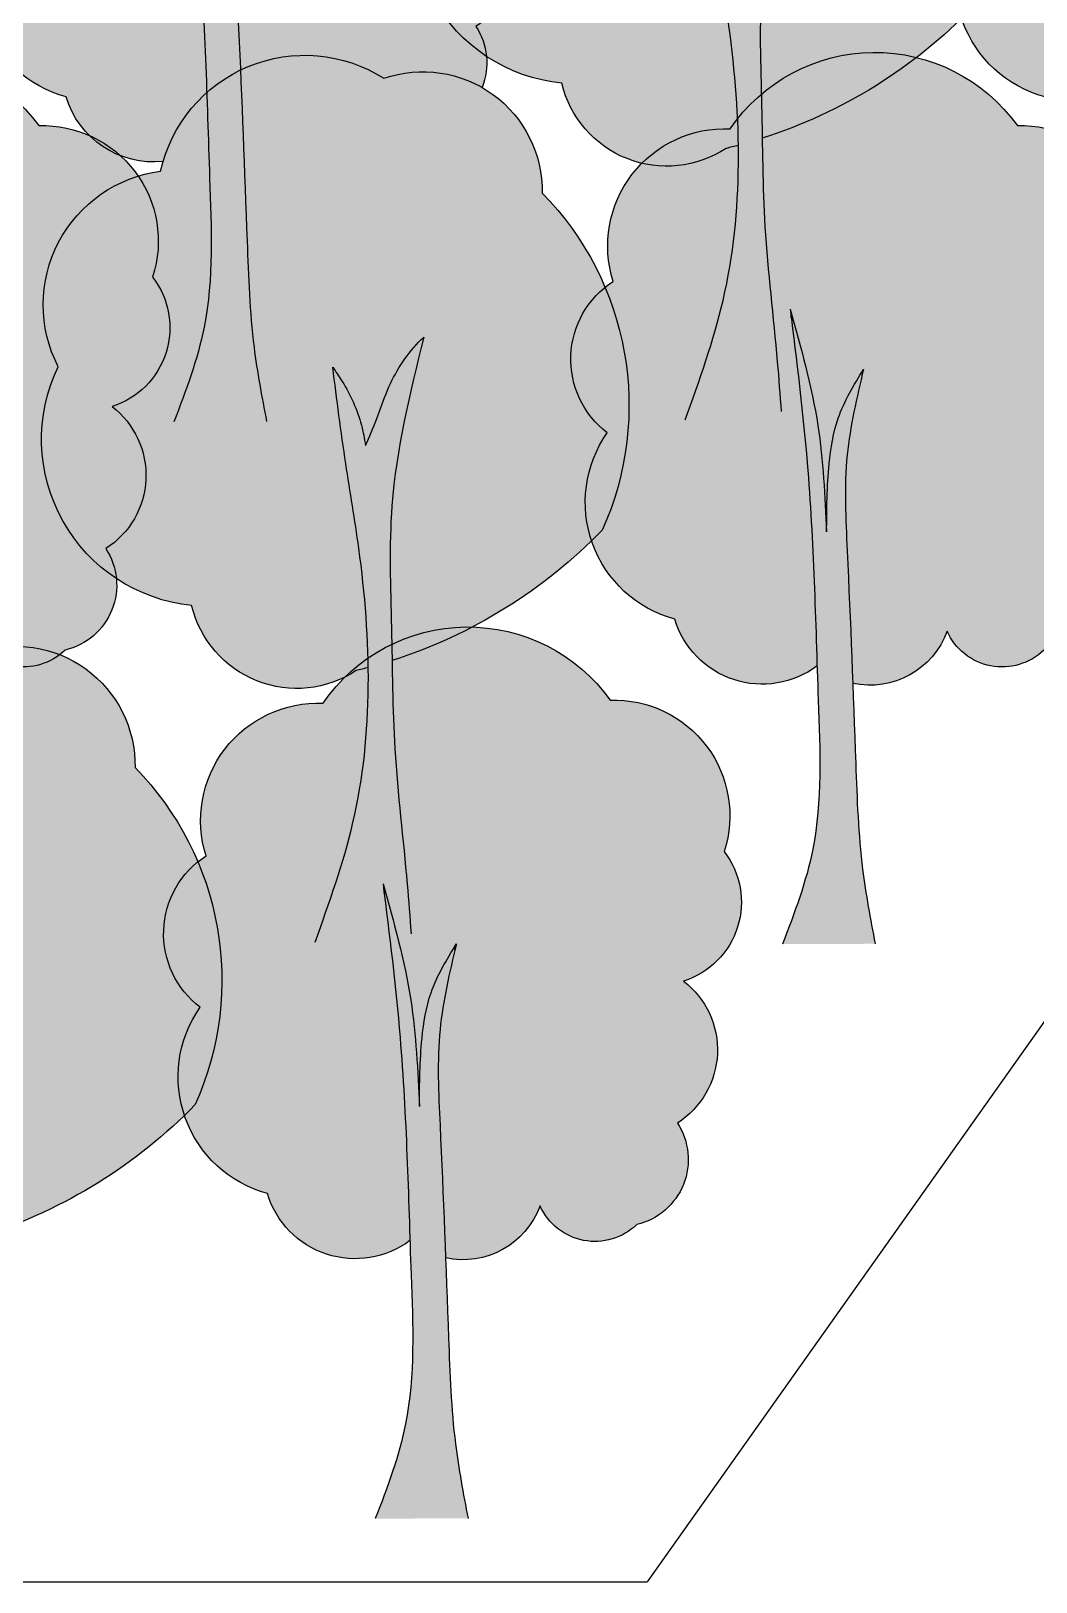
# Model space of a CAD drawing. Header units: millimetres. Extents: x -168 to 2937, y -666 to 1342.
# Drawn here: x 733.48 to 751.17, y 532.54 to 559.84 of the extents above; entities that cross this region are included whole.
import ezdxf

# ---------------------------------------------------------------- set-up
doc = ezdxf.new("R2010")
doc.units = ezdxf.units.MM

msp = doc.modelspace()

# ---------------------------------------------------------------- hatches: boundary and pattern name
h = msp.add_hatch(color=82)
edge = h.paths.add_edge_path()
edge.add_spline(control_points=[(736.601, 557.857), (736.562, 559.057), (736.5, 561.146), (736.24, 563.234), (736.128, 564.135)], knot_values=[0, 0, 0, 0, 2.488764, 4.377171, 4.377171, 4.377171, 4.377171], degree=3, periodic=0)
edge.add_spline(control_points=[(736.128, 564.135), (736.318, 563.458), (736.678, 562.175), (736.74, 560.844), (736.769, 560.216)], knot_values=[0, 0, 0, 0, 2.101943, 3.981989, 3.981989, 3.981989, 3.981989], degree=3, periodic=0)
edge.add_spline(control_points=[(736.769, 560.216), (736.772, 560.617), (736.777, 561.288), (736.936, 562.287), (737.249, 562.801), (737.42, 563.081)], knot_values=[0, 0, 0, 0, 1.203401, 2.016222, 2.989721, 2.989721, 2.989721, 2.989721], degree=3, periodic=0)
edge.add_spline(control_points=[(737.42, 563.081), (737.301, 562.58), (737.05, 561.529), (737.145, 559.665), (737.199, 558.327), (737.229, 557.55)], knot_values=[0, 0, 0, 0, 1.06753, 2.238246, 3.860341, 3.860341, 3.860341, 3.860341], degree=3, periodic=0)
edge.add_arc((737.534, 558.964), 1.446, 257.8355, 339.9128)
edge.add_arc((739.859, 558.899), 1.059, 204.0509, 314.0509)
edge.add_arc((740.327, 559.28), 1.174, 283.1893, 393.1893)
edge.add_arc((740.49, 561.211), 1.527, 302.482, 412.482)
edge.add_arc((740.979, 563.813), 1.458, 287.599, 397.599)
edge.add_arc((740.198, 565.333), 2.036, 341.9772, 451.9772)
edge.add_arc((737.619, 565.57), 3.087, 35.6225, 145.6225)
edge.add_arc((734.982, 565.248), 2.067, 87.5238, 197.5238)
edge.add_arc((733.892, 563.258), 1.626, 122.7822, 232.7822)
edge.add_arc((734.649, 560.738), 2.129, 144.8712, 254.8712)
edge.add_arc((735.637, 559.148), 1.612, 196.8088, 306.7501)
h = msp.add_hatch(color=82)
edge = h.paths.add_edge_path()
edge.add_spline(control_points=[(753.832, 557.857), (753.792, 559.057), (753.731, 561.146), (753.471, 563.234), (753.359, 564.135)], knot_values=[0, 0, 0, 0, 2.488764, 4.377171, 4.377171, 4.377171, 4.377171], degree=3, periodic=0)
edge.add_spline(control_points=[(753.359, 564.135), (753.549, 563.458), (753.909, 562.175), (753.971, 560.844), (754, 560.216)], knot_values=[0, 0, 0, 0, 2.101943, 3.981989, 3.981989, 3.981989, 3.981989], degree=3, periodic=0)
edge.add_spline(control_points=[(754, 560.216), (754.003, 560.617), (754.008, 561.288), (754.167, 562.287), (754.48, 562.801), (754.651, 563.081)], knot_values=[0, 0, 0, 0, 1.203401, 2.016222, 2.989721, 2.989721, 2.989721, 2.989721], degree=3, periodic=0)
edge.add_spline(control_points=[(754.651, 563.081), (754.532, 562.58), (754.281, 561.529), (754.376, 559.665), (754.43, 558.327), (754.46, 557.55)], knot_values=[0, 0, 0, 0, 1.06753, 2.238246, 3.860341, 3.860341, 3.860341, 3.860341], degree=3, periodic=0)
edge.add_arc((754.765, 558.964), 1.446, 257.8355, 339.9128)
edge.add_arc((757.09, 558.899), 1.059, 204.0509, 314.0509)
edge.add_arc((757.558, 559.28), 1.174, 283.1893, 393.1893)
edge.add_arc((757.721, 561.211), 1.527, 302.482, 412.482)
edge.add_arc((758.21, 563.813), 1.458, 287.599, 397.599)
edge.add_arc((757.429, 565.333), 2.036, 341.9772, 451.9772)
edge.add_arc((754.85, 565.57), 3.087, 35.6225, 145.6225)
edge.add_arc((752.213, 565.248), 2.067, 87.5238, 197.5238)
edge.add_arc((751.122, 563.258), 1.626, 122.7822, 232.7822)
edge.add_arc((751.88, 560.738), 2.129, 144.8712, 254.8712)
edge.add_arc((752.868, 559.148), 1.612, 196.8088, 306.7501)
h = msp.add_hatch(color=82)
edge = h.paths.add_edge_path()
edge.add_spline(control_points=[(745.304, 563.119), (745.361, 563.036), (745.576, 562.72), (745.791, 562.255), (745.862, 561.859), (745.883, 561.74)], knot_values=[0, 0, 0, 0, 0.301851, 1.145417, 1.507706, 1.507706, 1.507706, 1.507706], degree=3, periodic=0)
edge.add_spline(control_points=[(745.883, 561.74), (745.95, 561.89), (746.092, 562.208), (746.299, 562.86), (746.607, 563.351), (746.876, 563.615), (746.906, 563.644)], knot_values=[0, 0, 0, 0, 0.493374, 1.044913, 2.052444, 2.177929, 2.177929, 2.177929, 2.177929], degree=3, periodic=0)
edge.add_spline(control_points=[(746.906, 563.644), (746.665, 562.66), (746.251, 560.976), (746.331, 559.053), (746.346, 558.144), (746.349, 557.952)], knot_values=[0, 0, 0, 0, 3.021013, 5.168702, 5.743394, 5.743394, 5.743394, 5.743394], degree=3, periodic=0)
edge.add_arc((743.614, 566.49), 8.965, 287.7625, 315.8902)
edge.add_arc((745.176, 562.441), 5.345, 335.8041, 404.4294)
edge.add_arc((746.893, 566.217), 2.1, 359.0522, 469.0522)
edge.add_arc((744.814, 566.006), 2.6, 57.6103, 167.6103)
edge.add_arc((742.578, 564.214), 2.37, 97.343, 207.343)
edge.add_arc((743.118, 561.845), 2.939, 154.1922, 264.1922)
edge.add_arc((744.67, 559.361), 1.9, 193.3944, 303.3944)
edge.add_arc((743.614, 566.49), 8.965, 283.5554, 284.9737)
edge.add_spline(control_points=[(745.931, 557.829), (745.921, 558.533), (745.815, 559.744), (745.512, 561.484), (745.377, 562.55), (745.304, 563.119)], knot_values=[4.949863, 4.949863, 4.949863, 4.949863, 7.040518, 8.542902, 10.261986, 10.261986, 10.261986, 10.261986], degree=3, periodic=0)
h = msp.add_hatch(color=46)
edge = h.paths.add_edge_path()
edge.add_spline(control_points=[(746.684, 553.142), (746.663, 553.434), (746.584, 554.519), (746.382, 556.118), (746.358, 557.432), (746.349, 557.952)], knot_values=[5.743394, 5.743394, 5.743394, 5.743394, 6.619815, 9.009062, 10.567579, 10.567579, 10.567579, 10.567579], degree=3, periodic=0)
edge.add_arc((743.614, 566.49), 8.965, 287.7625, 315.8902)
edge.add_arc((745.176, 562.441), 5.345, 335.8041, 404.4294)
edge.add_arc((746.893, 566.217), 2.1, 359.0522, 469.0522)
edge.add_arc((744.814, 566.006), 2.6, 57.6103, 167.6103)
edge.add_arc((742.578, 564.214), 2.37, 97.343, 207.343)
edge.add_arc((743.118, 561.845), 2.939, 154.1922, 264.1922)
edge.add_arc((744.67, 559.361), 1.9, 193.3944, 303.3944)
edge.add_arc((743.614, 566.49), 8.965, 283.5554, 284.9737)
edge.add_spline(control_points=[(745.931, 557.829), (745.944, 556.907), (745.806, 555.247), (745.244, 553.689), (744.993, 552.995)], knot_values=[0, 0, 0, 0, 2.741304, 4.949863, 4.949863, 4.949863, 4.949863], degree=3, periodic=0)
edge.add_line((744.993, 552.995), (746.684, 553.142))
edge = h.paths.add_edge_path(flags=17)
edge.add_spline(control_points=[(745.931, 557.829), (745.921, 558.533), (745.815, 559.744), (745.512, 561.484), (745.377, 562.55), (745.304, 563.119)], knot_values=[4.949863, 4.949863, 4.949863, 4.949863, 7.040518, 8.542902, 10.261986, 10.261986, 10.261986, 10.261986], degree=3, periodic=0)
edge.add_spline(control_points=[(745.304, 563.119), (745.361, 563.036), (745.576, 562.72), (745.791, 562.255), (745.862, 561.859), (745.883, 561.74)], knot_values=[0, 0, 0, 0, 0.301851, 1.145417, 1.507706, 1.507706, 1.507706, 1.507706], degree=3, periodic=0)
edge.add_spline(control_points=[(745.883, 561.74), (745.95, 561.89), (746.092, 562.208), (746.299, 562.86), (746.607, 563.351), (746.876, 563.615), (746.906, 563.644)], knot_values=[0, 0, 0, 0, 0.493374, 1.044913, 2.052444, 2.177929, 2.177929, 2.177929, 2.177929], degree=3, periodic=0)
edge.add_spline(control_points=[(746.906, 563.644), (746.665, 562.66), (746.251, 560.976), (746.331, 559.053), (746.346, 558.144), (746.349, 557.952)], knot_values=[0, 0, 0, 0, 3.021013, 5.168702, 5.743394, 5.743394, 5.743394, 5.743394], degree=3, periodic=0)
edge.add_arc((743.614, 566.49), 8.965, 287.7625, 315.8902)
edge.add_arc((745.176, 562.441), 5.345, 335.8041, 404.4294)
edge.add_arc((746.893, 566.217), 2.1, 359.0522, 469.0522)
edge.add_arc((744.814, 566.006), 2.6, 57.6103, 167.6103)
edge.add_arc((742.578, 564.214), 2.37, 97.343, 207.343)
edge.add_arc((743.118, 561.845), 2.939, 154.1922, 264.1922)
edge.add_arc((744.67, 559.361), 1.9, 193.3944, 303.3944)
edge.add_arc((743.614, 566.49), 8.965, 283.5554, 284.9737)
h = msp.add_hatch(color=46)
edge = h.paths.add_edge_path()
edge.add_spline(control_points=[(737.204, 558.193), (737.181, 558.756), (737.134, 559.881), (737.052, 561.492), (737.284, 562.507), (737.394, 562.971)], knot_values=[0.077867, 0.077867, 0.077867, 0.077867, 1.252841, 2.423557, 3.41322, 3.41322, 3.41322, 3.41322], degree=3, periodic=0)
edge.add_line((737.394, 562.971), (737.41, 563.064))
edge.add_spline(control_points=[(737.41, 563.064), (737.243, 562.79), (736.935, 562.281), (736.777, 561.288), (736.772, 560.617), (736.769, 560.216)], knot_values=[0, 0, 0, 0, 0.662796, 1.227255, 2.06295, 2.06295, 2.06295, 2.06295], degree=3, periodic=0)
edge.add_spline(control_points=[(736.769, 560.216), (736.74, 560.844), (736.678, 562.175), (736.318, 563.458), (736.128, 564.135)], knot_values=[0, 0, 0, 0, 1.880046, 3.981989, 3.981989, 3.981989, 3.981989], degree=3, periodic=0)
edge.add_spline(control_points=[(736.128, 564.135), (736.24, 563.234), (736.486, 561.259), (736.554, 559.284), (736.59, 558.2)], knot_values=[0, 0, 0, 0, 1.888407, 4.139544, 4.139544, 4.139544, 4.139544], degree=3, periodic=0)
edge.add_line((736.59, 558.2), (737.204, 558.193))
h = msp.add_hatch(color=82)
edge = h.paths.add_edge_path()
edge.add_spline(control_points=[(730.085, 548.664), (730.045, 549.864), (729.984, 551.953), (729.724, 554.041), (729.612, 554.942)], knot_values=[0, 0, 0, 0, 2.488764, 4.377171, 4.377171, 4.377171, 4.377171], degree=3, periodic=0)
edge.add_spline(control_points=[(729.612, 554.942), (729.802, 554.265), (730.162, 552.982), (730.224, 551.652), (730.253, 551.024)], knot_values=[0, 0, 0, 0, 2.101943, 3.981989, 3.981989, 3.981989, 3.981989], degree=3, periodic=0)
edge.add_spline(control_points=[(730.253, 551.024), (730.256, 551.424), (730.261, 552.095), (730.42, 553.094), (730.733, 553.608), (730.904, 553.888)], knot_values=[0, 0, 0, 0, 1.203401, 2.016222, 2.989721, 2.989721, 2.989721, 2.989721], degree=3, periodic=0)
edge.add_spline(control_points=[(730.904, 553.888), (730.785, 553.387), (730.534, 552.337), (730.629, 550.473), (730.683, 549.135), (730.713, 548.358)], knot_values=[0, 0, 0, 0, 1.06753, 2.238246, 3.860341, 3.860341, 3.860341, 3.860341], degree=3, periodic=0)
edge.add_arc((731.018, 549.771), 1.446, 257.8355, 339.9128)
edge.add_arc((733.343, 549.706), 1.059, 204.0509, 314.0509)
edge.add_arc((733.811, 550.088), 1.174, 283.1893, 393.1893)
edge.add_arc((733.974, 552.019), 1.527, 302.482, 412.482)
edge.add_arc((734.463, 554.62), 1.458, 287.599, 397.599)
edge.add_arc((733.682, 556.14), 2.036, 341.9772, 451.9772)
edge.add_arc((731.103, 556.377), 3.087, 35.6225, 145.6225)
edge.add_arc((728.466, 556.055), 2.067, 87.5238, 197.5238)
edge.add_arc((727.375, 554.065), 1.626, 122.7822, 232.7822)
edge.add_arc((728.133, 551.545), 2.129, 144.8712, 254.8712)
edge.add_arc((729.121, 549.956), 1.612, 196.8088, 306.7501)
h = msp.add_hatch(color=82)
edge = h.paths.add_edge_path()
edge.add_spline(control_points=[(738.788, 553.926), (738.845, 553.843), (739.06, 553.528), (739.275, 553.062), (739.346, 552.666), (739.367, 552.547)], knot_values=[0, 0, 0, 0, 0.301851, 1.145417, 1.507706, 1.507706, 1.507706, 1.507706], degree=3, periodic=0)
edge.add_spline(control_points=[(739.367, 552.547), (739.434, 552.697), (739.576, 553.016), (739.783, 553.668), (740.091, 554.158), (740.36, 554.423), (740.39, 554.452)], knot_values=[0, 0, 0, 0, 0.493374, 1.044913, 2.052444, 2.177929, 2.177929, 2.177929, 2.177929], degree=3, periodic=0)
edge.add_spline(control_points=[(740.39, 554.452), (740.149, 553.468), (739.735, 551.783), (739.815, 549.86), (739.83, 548.951), (739.833, 548.76)], knot_values=[0, 0, 0, 0, 3.021013, 5.168702, 5.743394, 5.743394, 5.743394, 5.743394], degree=3, periodic=0)
edge.add_arc((737.098, 557.297), 8.965, 287.7625, 315.8902)
edge.add_arc((738.66, 553.248), 5.345, 335.8041, 404.4294)
edge.add_arc((740.377, 557.024), 2.1, 359.0522, 469.0522)
edge.add_arc((738.298, 556.814), 2.6, 57.6103, 167.6103)
edge.add_arc((736.062, 555.021), 2.37, 97.343, 207.343)
edge.add_arc((736.602, 552.653), 2.939, 154.1922, 264.1922)
edge.add_arc((738.154, 550.169), 1.9, 193.3944, 303.3944)
edge.add_arc((737.098, 557.297), 8.965, 283.5554, 284.9737)
edge.add_spline(control_points=[(739.415, 548.637), (739.405, 549.34), (739.299, 550.551), (738.996, 552.291), (738.861, 553.357), (738.788, 553.926)], knot_values=[4.949863, 4.949863, 4.949863, 4.949863, 7.040518, 8.542902, 10.261986, 10.261986, 10.261986, 10.261986], degree=3, periodic=0)
h = msp.add_hatch(color=46)
edge = h.paths.add_edge_path()
edge.add_spline(control_points=[(740.168, 543.95), (740.147, 544.241), (740.068, 545.327), (739.866, 546.925), (739.842, 548.24), (739.833, 548.76)], knot_values=[5.743394, 5.743394, 5.743394, 5.743394, 6.619815, 9.009062, 10.567579, 10.567579, 10.567579, 10.567579], degree=3, periodic=0)
edge.add_arc((737.098, 557.297), 8.965, 287.7625, 315.8902)
edge.add_arc((738.66, 553.248), 5.345, 335.8041, 404.4294)
edge.add_arc((740.377, 557.024), 2.1, 359.0522, 469.0522)
edge.add_arc((738.298, 556.814), 2.6, 57.6103, 167.6103)
edge.add_arc((736.062, 555.021), 2.37, 97.343, 207.343)
edge.add_arc((736.602, 552.653), 2.939, 154.1922, 264.1922)
edge.add_arc((738.154, 550.169), 1.9, 193.3944, 303.3944)
edge.add_arc((737.098, 557.297), 8.965, 283.5554, 284.9737)
edge.add_spline(control_points=[(739.415, 548.637), (739.428, 547.715), (739.29, 546.054), (738.728, 544.497), (738.477, 543.802)], knot_values=[0, 0, 0, 0, 2.741304, 4.949863, 4.949863, 4.949863, 4.949863], degree=3, periodic=0)
edge.add_line((738.477, 543.802), (740.168, 543.95))
edge = h.paths.add_edge_path(flags=17)
edge.add_spline(control_points=[(739.415, 548.637), (739.405, 549.34), (739.299, 550.551), (738.996, 552.291), (738.861, 553.357), (738.788, 553.926)], knot_values=[4.949863, 4.949863, 4.949863, 4.949863, 7.040518, 8.542902, 10.261986, 10.261986, 10.261986, 10.261986], degree=3, periodic=0)
edge.add_spline(control_points=[(738.788, 553.926), (738.845, 553.843), (739.06, 553.528), (739.275, 553.062), (739.346, 552.666), (739.367, 552.547)], knot_values=[0, 0, 0, 0, 0.301851, 1.145417, 1.507706, 1.507706, 1.507706, 1.507706], degree=3, periodic=0)
edge.add_spline(control_points=[(739.367, 552.547), (739.434, 552.697), (739.576, 553.016), (739.783, 553.668), (740.091, 554.158), (740.36, 554.423), (740.39, 554.452)], knot_values=[0, 0, 0, 0, 0.493374, 1.044913, 2.052444, 2.177929, 2.177929, 2.177929, 2.177929], degree=3, periodic=0)
edge.add_spline(control_points=[(740.39, 554.452), (740.149, 553.468), (739.735, 551.783), (739.815, 549.86), (739.83, 548.951), (739.833, 548.76)], knot_values=[0, 0, 0, 0, 3.021013, 5.168702, 5.743394, 5.743394, 5.743394, 5.743394], degree=3, periodic=0)
edge.add_arc((737.098, 557.297), 8.965, 287.7625, 315.8902)
edge.add_arc((738.66, 553.248), 5.345, 335.8041, 404.4294)
edge.add_arc((740.377, 557.024), 2.1, 359.0522, 469.0522)
edge.add_arc((738.298, 556.814), 2.6, 57.6103, 167.6103)
edge.add_arc((736.062, 555.021), 2.37, 97.343, 207.343)
edge.add_arc((736.602, 552.653), 2.939, 154.1922, 264.1922)
edge.add_arc((738.154, 550.169), 1.9, 193.3944, 303.3944)
edge.add_arc((737.098, 557.297), 8.965, 283.5554, 284.9737)
h = msp.add_hatch(color=82)
edge = h.paths.add_edge_path()
edge.add_spline(control_points=[(747.316, 548.664), (747.276, 549.864), (747.215, 551.953), (746.955, 554.041), (746.843, 554.942)], knot_values=[0, 0, 0, 0, 2.488764, 4.377171, 4.377171, 4.377171, 4.377171], degree=3, periodic=0)
edge.add_spline(control_points=[(746.843, 554.942), (747.033, 554.265), (747.393, 552.982), (747.455, 551.652), (747.484, 551.024)], knot_values=[0, 0, 0, 0, 2.101943, 3.981989, 3.981989, 3.981989, 3.981989], degree=3, periodic=0)
edge.add_spline(control_points=[(747.484, 551.024), (747.487, 551.424), (747.492, 552.095), (747.651, 553.094), (747.964, 553.608), (748.135, 553.888)], knot_values=[0, 0, 0, 0, 1.203401, 2.016222, 2.989721, 2.989721, 2.989721, 2.989721], degree=3, periodic=0)
edge.add_spline(control_points=[(748.135, 553.888), (748.016, 553.387), (747.765, 552.337), (747.86, 550.473), (747.914, 549.135), (747.944, 548.358)], knot_values=[0, 0, 0, 0, 1.06753, 2.238246, 3.860341, 3.860341, 3.860341, 3.860341], degree=3, periodic=0)
edge.add_arc((748.248, 549.771), 1.446, 257.8355, 339.9128)
edge.add_arc((750.574, 549.706), 1.059, 204.0509, 314.0509)
edge.add_arc((751.042, 550.088), 1.174, 283.1893, 393.1893)
edge.add_arc((751.205, 552.019), 1.527, 302.482, 412.482)
edge.add_arc((751.694, 554.62), 1.458, 287.599, 397.599)
edge.add_arc((750.913, 556.14), 2.036, 341.9772, 451.9772)
edge.add_arc((748.334, 556.377), 3.087, 35.6225, 145.6225)
edge.add_arc((745.697, 556.055), 2.067, 87.5238, 197.5238)
edge.add_arc((744.606, 554.065), 1.626, 122.7822, 232.7822)
edge.add_arc((745.364, 551.545), 2.129, 144.8712, 254.8712)
edge.add_arc((746.352, 549.956), 1.612, 196.8088, 306.7501)
h = msp.add_hatch(color=46)
edge = h.paths.add_edge_path()
edge.add_line((737.204, 558.193), (736.59, 558.2))
edge.add_spline(control_points=[(736.59, 558.2), (736.594, 558.086), (736.597, 557.971), (736.601, 557.857)], knot_values=[4.139544, 4.139544, 4.139544, 4.139544, 4.377171, 4.377171, 4.377171, 4.377171], degree=3, periodic=0)
edge.add_spline(control_points=[(736.601, 557.857), (736.604, 557.776), (736.607, 557.695), (736.609, 557.614)], knot_values=[4.377171, 4.377171, 4.377171, 4.377171, 4.545079, 4.545079, 4.545079, 4.545079], degree=3, periodic=0)
edge.add_line((736.609, 557.614), (737.204, 558.193))
edge = h.paths.add_edge_path()
edge.add_spline(control_points=[(737.229, 557.55), (737.221, 557.765), (737.212, 557.979), (737.204, 558.193)], knot_values=[3.41322, 3.41322, 3.41322, 3.41322, 3.860341, 3.860341, 3.860341, 3.860341], degree=3, periodic=0)
edge.add_line((737.204, 558.193), (736.609, 557.614))
edge.add_spline(control_points=[(736.609, 557.614), (736.609, 557.61), (736.61, 557.607), (736.61, 557.603)], knot_values=[4.545079, 4.545079, 4.545079, 4.545079, 4.552356, 4.552356, 4.552356, 4.552356], degree=3, periodic=0)
edge.add_line((736.61, 557.603), (737.229, 557.55))
edge = h.paths.add_edge_path()
edge.add_line((737.229, 557.55), (736.61, 557.603))
edge.add_spline(control_points=[(736.61, 557.603), (736.612, 557.537), (736.614, 557.471), (736.617, 557.405)], knot_values=[4.552356, 4.552356, 4.552356, 4.552356, 4.68879, 4.68879, 4.68879, 4.68879], degree=3, periodic=0)
edge.add_line((736.617, 557.405), (737.236, 557.377))
edge.add_spline(control_points=[(737.236, 557.377), (737.233, 557.435), (737.231, 557.493), (737.229, 557.55)], knot_values=[3.860341, 3.860341, 3.860341, 3.860341, 3.980934, 3.980934, 3.980934, 3.980934], degree=3, periodic=0)
h = msp.add_hatch(color=46)
edge = h.paths.add_edge_path()
edge.add_spline(control_points=[(737.624, 552.967), (737.54, 553.403), (737.343, 554.45), (737.289, 555.932), (737.251, 556.965), (737.236, 557.377)], knot_values=[3.980934, 3.980934, 3.980934, 3.980934, 4.904631, 6.199882, 7.060459, 7.060459, 7.060459, 7.060459], degree=3, periodic=0)
edge.add_line((737.236, 557.377), (736.617, 557.405))
edge.add_spline(control_points=[(736.617, 557.405), (736.618, 557.355), (736.651, 556.422), (736.721, 554.887), (736.205, 553.511), (735.991, 552.961)], knot_values=[4.68879, 4.68879, 4.68879, 4.68879, 4.79327, 6.616532, 7.833899, 7.833899, 7.833899, 7.833899], degree=3, periodic=0)
edge.add_line((735.991, 552.961), (737.624, 552.967))
h = msp.add_hatch(color=46)
edge = h.paths.add_edge_path()
edge.add_spline(control_points=[(747.919, 549), (747.896, 549.563), (747.849, 550.689), (747.767, 552.299), (747.998, 553.314), (748.109, 553.779)], knot_values=[0.077867, 0.077867, 0.077867, 0.077867, 1.252841, 2.423557, 3.41322, 3.41322, 3.41322, 3.41322], degree=3, periodic=0)
edge.add_line((748.109, 553.779), (748.125, 553.872))
edge.add_spline(control_points=[(748.125, 553.872), (747.957, 553.597), (747.65, 553.088), (747.492, 552.095), (747.487, 551.424), (747.484, 551.024)], knot_values=[0, 0, 0, 0, 0.662796, 1.227255, 2.06295, 2.06295, 2.06295, 2.06295], degree=3, periodic=0)
edge.add_spline(control_points=[(747.484, 551.024), (747.455, 551.652), (747.393, 552.982), (747.033, 554.265), (746.843, 554.942)], knot_values=[0, 0, 0, 0, 1.880046, 3.981989, 3.981989, 3.981989, 3.981989], degree=3, periodic=0)
edge.add_spline(control_points=[(746.843, 554.942), (746.955, 554.041), (747.201, 552.067), (747.269, 550.091), (747.305, 549.007)], knot_values=[0, 0, 0, 0, 1.888407, 4.139544, 4.139544, 4.139544, 4.139544], degree=3, periodic=0)
edge.add_line((747.305, 549.007), (747.919, 549))
h = msp.add_hatch(color=82)
edge = h.paths.add_edge_path()
edge.add_spline(control_points=[(731.62, 543.813), (731.676, 543.73), (731.891, 543.415), (732.106, 542.949), (732.177, 542.553), (732.199, 542.434)], knot_values=[0, 0, 0, 0, 0.301851, 1.145417, 1.507706, 1.507706, 1.507706, 1.507706], degree=3, periodic=0)
edge.add_spline(control_points=[(732.199, 542.434), (732.266, 542.585), (732.408, 542.903), (732.615, 543.555), (732.923, 544.045), (733.192, 544.31), (733.222, 544.339)], knot_values=[0, 0, 0, 0, 0.493374, 1.044913, 2.052444, 2.177929, 2.177929, 2.177929, 2.177929], degree=3, periodic=0)
edge.add_spline(control_points=[(733.222, 544.339), (732.98, 543.355), (732.567, 541.671), (732.647, 539.747), (732.662, 538.839), (732.665, 538.647)], knot_values=[0, 0, 0, 0, 3.021013, 5.168702, 5.743394, 5.743394, 5.743394, 5.743394], degree=3, periodic=0)
edge.add_arc((729.93, 547.184), 8.965, 287.7625, 315.8902)
edge.add_arc((731.492, 543.135), 5.345, 335.8041, 404.4294)
edge.add_arc((733.208, 546.911), 2.1, 359.0522, 469.0522)
edge.add_arc((731.13, 546.701), 2.6, 57.6103, 167.6103)
edge.add_arc((728.893, 544.908), 2.37, 97.343, 207.343)
edge.add_arc((729.434, 542.54), 2.939, 154.1922, 264.1922)
edge.add_arc((730.985, 540.056), 1.9, 193.3944, 303.3944)
edge.add_arc((729.93, 547.184), 8.965, 283.5554, 284.9737)
edge.add_spline(control_points=[(732.246, 538.524), (732.237, 539.227), (732.131, 540.438), (731.828, 542.179), (731.692, 543.245), (731.62, 543.813)], knot_values=[4.949863, 4.949863, 4.949863, 4.949863, 7.040518, 8.542902, 10.261986, 10.261986, 10.261986, 10.261986], degree=3, periodic=0)
h = msp.add_hatch(color=46)
edge = h.paths.add_edge_path()
edge.add_spline(control_points=[(732.999, 533.837), (732.978, 534.128), (732.9, 535.214), (732.697, 536.812), (732.674, 538.127), (732.665, 538.647)], knot_values=[5.743394, 5.743394, 5.743394, 5.743394, 6.619815, 9.009062, 10.567579, 10.567579, 10.567579, 10.567579], degree=3, periodic=0)
edge.add_arc((729.93, 547.184), 8.965, 287.7625, 315.8902)
edge.add_arc((731.492, 543.135), 5.345, 335.8041, 404.4294)
edge.add_arc((733.208, 546.911), 2.1, 359.0522, 469.0522)
edge.add_arc((731.13, 546.701), 2.6, 57.6103, 167.6103)
edge.add_arc((728.893, 544.908), 2.37, 97.343, 207.343)
edge.add_arc((729.434, 542.54), 2.939, 154.1922, 264.1922)
edge.add_arc((730.985, 540.056), 1.9, 193.3944, 303.3944)
edge.add_arc((729.93, 547.184), 8.965, 283.5554, 284.9737)
edge.add_spline(control_points=[(732.246, 538.524), (732.259, 537.602), (732.122, 535.941), (731.559, 534.384), (731.309, 533.689)], knot_values=[0, 0, 0, 0, 2.741304, 4.949863, 4.949863, 4.949863, 4.949863], degree=3, periodic=0)
edge.add_line((731.309, 533.689), (732.999, 533.837))
edge = h.paths.add_edge_path(flags=17)
edge.add_spline(control_points=[(732.246, 538.524), (732.237, 539.227), (732.131, 540.438), (731.828, 542.179), (731.692, 543.245), (731.62, 543.813)], knot_values=[4.949863, 4.949863, 4.949863, 4.949863, 7.040518, 8.542902, 10.261986, 10.261986, 10.261986, 10.261986], degree=3, periodic=0)
edge.add_spline(control_points=[(731.62, 543.813), (731.676, 543.73), (731.891, 543.415), (732.106, 542.949), (732.177, 542.553), (732.199, 542.434)], knot_values=[0, 0, 0, 0, 0.301851, 1.145417, 1.507706, 1.507706, 1.507706, 1.507706], degree=3, periodic=0)
edge.add_spline(control_points=[(732.199, 542.434), (732.266, 542.585), (732.408, 542.903), (732.615, 543.555), (732.923, 544.045), (733.192, 544.31), (733.222, 544.339)], knot_values=[0, 0, 0, 0, 0.493374, 1.044913, 2.052444, 2.177929, 2.177929, 2.177929, 2.177929], degree=3, periodic=0)
edge.add_spline(control_points=[(733.222, 544.339), (732.98, 543.355), (732.567, 541.671), (732.647, 539.747), (732.662, 538.839), (732.665, 538.647)], knot_values=[0, 0, 0, 0, 3.021013, 5.168702, 5.743394, 5.743394, 5.743394, 5.743394], degree=3, periodic=0)
edge.add_arc((729.93, 547.184), 8.965, 287.7625, 315.8902)
edge.add_arc((731.492, 543.135), 5.345, 335.8041, 404.4294)
edge.add_arc((733.208, 546.911), 2.1, 359.0522, 469.0522)
edge.add_arc((731.13, 546.701), 2.6, 57.6103, 167.6103)
edge.add_arc((728.893, 544.908), 2.37, 97.343, 207.343)
edge.add_arc((729.434, 542.54), 2.939, 154.1922, 264.1922)
edge.add_arc((730.985, 540.056), 1.9, 193.3944, 303.3944)
edge.add_arc((729.93, 547.184), 8.965, 283.5554, 284.9737)
h = msp.add_hatch(color=82)
edge = h.paths.add_edge_path()
edge.add_spline(control_points=[(740.148, 538.551), (740.108, 539.751), (740.047, 541.84), (739.787, 543.928), (739.674, 544.829)], knot_values=[0, 0, 0, 0, 2.488764, 4.377171, 4.377171, 4.377171, 4.377171], degree=3, periodic=0)
edge.add_spline(control_points=[(739.674, 544.829), (739.865, 544.152), (740.225, 542.869), (740.286, 541.539), (740.315, 540.911)], knot_values=[0, 0, 0, 0, 2.101943, 3.981989, 3.981989, 3.981989, 3.981989], degree=3, periodic=0)
edge.add_spline(control_points=[(740.315, 540.911), (740.318, 541.311), (740.324, 541.982), (740.483, 542.982), (740.796, 543.495), (740.966, 543.775)], knot_values=[0, 0, 0, 0, 1.203401, 2.016222, 2.989721, 2.989721, 2.989721, 2.989721], degree=3, periodic=0)
edge.add_spline(control_points=[(740.966, 543.775), (740.847, 543.274), (740.597, 542.224), (740.691, 540.36), (740.746, 539.022), (740.775, 538.245)], knot_values=[0, 0, 0, 0, 1.06753, 2.238246, 3.860341, 3.860341, 3.860341, 3.860341], degree=3, periodic=0)
edge.add_arc((741.08, 539.658), 1.446, 257.8355, 339.9128)
edge.add_arc((743.405, 539.593), 1.059, 204.0509, 314.0509)
edge.add_arc((743.874, 539.975), 1.174, 283.1893, 393.1893)
edge.add_arc((744.036, 541.906), 1.527, 302.482, 412.482)
edge.add_arc((744.525, 544.508), 1.458, 287.599, 397.599)
edge.add_arc((743.745, 546.027), 2.036, 341.9772, 451.9772)
edge.add_arc((741.165, 546.264), 3.087, 35.6225, 145.6225)
edge.add_arc((738.529, 545.942), 2.067, 87.5238, 197.5238)
edge.add_arc((737.438, 543.952), 1.626, 122.7822, 232.7822)
edge.add_arc((738.196, 541.432), 2.129, 144.8712, 254.8712)
edge.add_arc((739.183, 539.843), 1.612, 196.8088, 306.7501)
h = msp.add_hatch(color=46)
edge = h.paths.add_edge_path()
edge.add_line((747.919, 549), (747.305, 549.007))
edge.add_spline(control_points=[(747.305, 549.007), (747.309, 548.893), (747.312, 548.779), (747.316, 548.664)], knot_values=[4.139544, 4.139544, 4.139544, 4.139544, 4.377171, 4.377171, 4.377171, 4.377171], degree=3, periodic=0)
edge.add_spline(control_points=[(747.316, 548.664), (747.319, 548.583), (747.322, 548.502), (747.324, 548.421)], knot_values=[4.377171, 4.377171, 4.377171, 4.377171, 4.545079, 4.545079, 4.545079, 4.545079], degree=3, periodic=0)
edge.add_line((747.324, 548.421), (747.919, 549))
edge = h.paths.add_edge_path()
edge.add_spline(control_points=[(747.944, 548.358), (747.936, 548.572), (747.927, 548.786), (747.919, 549)], knot_values=[3.41322, 3.41322, 3.41322, 3.41322, 3.860341, 3.860341, 3.860341, 3.860341], degree=3, periodic=0)
edge.add_line((747.919, 549), (747.324, 548.421))
edge.add_spline(control_points=[(747.324, 548.421), (747.324, 548.417), (747.325, 548.414), (747.325, 548.41)], knot_values=[4.545079, 4.545079, 4.545079, 4.545079, 4.552356, 4.552356, 4.552356, 4.552356], degree=3, periodic=0)
edge.add_line((747.325, 548.41), (747.944, 548.358))
edge = h.paths.add_edge_path()
edge.add_line((747.944, 548.358), (747.325, 548.41))
edge.add_spline(control_points=[(747.325, 548.41), (747.327, 548.344), (747.329, 548.279), (747.331, 548.213)], knot_values=[4.552356, 4.552356, 4.552356, 4.552356, 4.68879, 4.68879, 4.68879, 4.68879], degree=3, periodic=0)
edge.add_line((747.331, 548.213), (747.95, 548.184))
edge.add_spline(control_points=[(747.95, 548.184), (747.948, 548.242), (747.946, 548.3), (747.944, 548.358)], knot_values=[3.860341, 3.860341, 3.860341, 3.860341, 3.980934, 3.980934, 3.980934, 3.980934], degree=3, periodic=0)
h = msp.add_hatch(color=46)
edge = h.paths.add_edge_path()
edge.add_spline(control_points=[(748.339, 543.774), (748.255, 544.21), (748.057, 545.258), (748.004, 546.739), (747.966, 547.772), (747.95, 548.184)], knot_values=[3.980934, 3.980934, 3.980934, 3.980934, 4.904631, 6.199882, 7.060459, 7.060459, 7.060459, 7.060459], degree=3, periodic=0)
edge.add_line((747.95, 548.184), (747.331, 548.213))
edge.add_spline(control_points=[(747.331, 548.213), (747.333, 548.162), (747.366, 547.23), (747.436, 545.694), (746.92, 544.318), (746.706, 543.768)], knot_values=[4.68879, 4.68879, 4.68879, 4.68879, 4.79327, 6.616532, 7.833899, 7.833899, 7.833899, 7.833899], degree=3, periodic=0)
edge.add_line((746.706, 543.768), (748.339, 543.774))
h = msp.add_hatch(color=46)
edge = h.paths.add_edge_path()
edge.add_spline(control_points=[(740.75, 538.888), (740.728, 539.451), (740.68, 540.576), (740.599, 542.186), (740.83, 543.201), (740.94, 543.666)], knot_values=[0.077867, 0.077867, 0.077867, 0.077867, 1.252841, 2.423557, 3.41322, 3.41322, 3.41322, 3.41322], degree=3, periodic=0)
edge.add_line((740.94, 543.666), (740.956, 543.759))
edge.add_spline(control_points=[(740.956, 543.759), (740.789, 543.484), (740.482, 542.975), (740.324, 541.982), (740.318, 541.311), (740.315, 540.911)], knot_values=[0, 0, 0, 0, 0.662796, 1.227255, 2.06295, 2.06295, 2.06295, 2.06295], degree=3, periodic=0)
edge.add_spline(control_points=[(740.315, 540.911), (740.286, 541.539), (740.225, 542.869), (739.865, 544.152), (739.674, 544.829)], knot_values=[0, 0, 0, 0, 1.880046, 3.981989, 3.981989, 3.981989, 3.981989], degree=3, periodic=0)
edge.add_spline(control_points=[(739.674, 544.829), (739.787, 543.928), (740.033, 541.954), (740.101, 539.978), (740.137, 538.895)], knot_values=[0, 0, 0, 0, 1.888407, 4.139544, 4.139544, 4.139544, 4.139544], degree=3, periodic=0)
edge.add_line((740.137, 538.895), (740.75, 538.888))
h = msp.add_hatch(color=46)
edge = h.paths.add_edge_path()
edge.add_line((740.75, 538.888), (740.137, 538.895))
edge.add_spline(control_points=[(740.137, 538.895), (740.14, 538.78), (740.144, 538.666), (740.148, 538.551)], knot_values=[4.139544, 4.139544, 4.139544, 4.139544, 4.377171, 4.377171, 4.377171, 4.377171], degree=3, periodic=0)
edge.add_spline(control_points=[(740.148, 538.551), (740.15, 538.47), (740.153, 538.389), (740.156, 538.308)], knot_values=[4.377171, 4.377171, 4.377171, 4.377171, 4.545079, 4.545079, 4.545079, 4.545079], degree=3, periodic=0)
edge.add_line((740.156, 538.308), (740.75, 538.888))
edge = h.paths.add_edge_path()
edge.add_spline(control_points=[(740.775, 538.245), (740.767, 538.459), (740.759, 538.673), (740.75, 538.888)], knot_values=[3.41322, 3.41322, 3.41322, 3.41322, 3.860341, 3.860341, 3.860341, 3.860341], degree=3, periodic=0)
edge.add_line((740.75, 538.888), (740.156, 538.308))
edge.add_spline(control_points=[(740.156, 538.308), (740.156, 538.305), (740.156, 538.301), (740.156, 538.298)], knot_values=[4.545079, 4.545079, 4.545079, 4.545079, 4.552356, 4.552356, 4.552356, 4.552356], degree=3, periodic=0)
edge.add_line((740.156, 538.298), (740.775, 538.245))
edge = h.paths.add_edge_path()
edge.add_line((740.775, 538.245), (740.156, 538.298))
edge.add_spline(control_points=[(740.156, 538.298), (740.159, 538.232), (740.161, 538.166), (740.163, 538.1)], knot_values=[4.552356, 4.552356, 4.552356, 4.552356, 4.68879, 4.68879, 4.68879, 4.68879], degree=3, periodic=0)
edge.add_line((740.163, 538.1), (740.782, 538.072))
edge.add_spline(control_points=[(740.782, 538.072), (740.78, 538.129), (740.778, 538.187), (740.775, 538.245)], knot_values=[3.860341, 3.860341, 3.860341, 3.860341, 3.980934, 3.980934, 3.980934, 3.980934], degree=3, periodic=0)
h = msp.add_hatch(color=46)
edge = h.paths.add_edge_path()
edge.add_spline(control_points=[(741.171, 533.661), (741.087, 534.097), (740.889, 535.145), (740.836, 536.626), (740.798, 537.659), (740.782, 538.072)], knot_values=[3.980934, 3.980934, 3.980934, 3.980934, 4.904631, 6.199882, 7.060459, 7.060459, 7.060459, 7.060459], degree=3, periodic=0)
edge.add_line((740.782, 538.072), (740.163, 538.1))
edge.add_spline(control_points=[(740.163, 538.1), (740.165, 538.049), (740.198, 537.117), (740.268, 535.581), (739.751, 534.205), (739.538, 533.656)], knot_values=[4.68879, 4.68879, 4.68879, 4.68879, 4.79327, 6.616532, 7.833899, 7.833899, 7.833899, 7.833899], degree=3, periodic=0)
edge.add_line((739.538, 533.656), (741.171, 533.661))

# ---------------------------------------------------------------- linework, layer by layer
for p, q in [((777.929, 579.952), (744.322, 532.541)), ((777.929, 579.952), (744.322, 532.541)), ((746.862, 554.791), (746.857, 554.892)), ((748.109, 553.779), (748.125, 553.872)), ((739.693, 544.678), (739.689, 544.779)), ((740.94, 543.666), (740.956, 543.759)), ((662.863, 532.541), (744.322, 532.541))]:
    msp.add_line(p, q)
for points in [[(735.803, 557.545, -0.359586), (734.094, 558.682, -0.520567), (732.908, 561.963, -0.520567), (733.011, 564.625, -0.520567), (735.071, 567.313, -0.520567), (740.128, 567.367, -0.520567), (742.134, 564.703, -0.520567), (741.42, 562.423, -0.520567), (741.31, 559.923, -0.243857), (741.419, 558.848)], [(753.834, 557.858, -0.520567), (751.325, 558.682, -0.520567), (750.139, 561.963, -0.520567), (750.242, 564.625, -0.520567), (752.302, 567.313, -0.520567), (757.359, 567.367, -0.520567), (759.365, 564.703, -0.520567), (758.651, 562.423, -0.520567), (758.541, 559.923, -0.520567), (757.826, 558.138, -0.520567), (756.122, 558.467, -0.374269), (754.46, 557.55, -0.374269)], [(745.931, 557.829, -0.006189), (745.716, 557.775, -0.520567), (742.821, 558.921, -0.520567), (740.472, 563.125, -0.520567), (742.275, 566.564, -0.520567), (746.207, 568.202, -0.520567), (748.993, 566.182, -0.308717), (750.051, 560.25, -0.12335), (746.349, 557.952, -0.12335)], [(730.087, 548.665, -0.520567), (727.578, 549.489, -0.520567), (726.392, 552.77, -0.520567), (726.495, 555.433, -0.520567), (728.555, 558.12, -0.520567), (733.612, 558.175, -0.520567), (735.618, 555.51, -0.520567), (734.904, 553.23, -0.520567), (734.794, 550.73, -0.520567), (734.079, 548.945, -0.520567), (732.375, 549.275, -0.374269), (730.713, 548.358, -0.374269)], [(739.415, 548.637, -0.006189), (739.2, 548.582, -0.520567), (736.305, 549.729, -0.520567), (733.956, 553.932, -0.520567), (735.759, 557.372, -0.520567), (739.691, 559.009, -0.520567), (742.477, 556.989, -0.308717), (743.535, 551.057, -0.12335), (739.833, 548.76, -0.12335)], [(747.317, 548.665, -0.520567), (744.809, 549.489, -0.520567), (743.623, 552.77, -0.520567), (743.726, 555.433, -0.520567), (745.786, 558.12, -0.520567), (750.843, 558.175, -0.520567), (752.849, 555.51, -0.520567), (752.135, 553.23, -0.520567), (752.025, 550.73, -0.520567), (751.31, 548.945, -0.520567), (749.606, 549.275, -0.374269), (747.944, 548.358, -0.374269)], [(736.603, 557.858, -0.000256), (736.601, 557.857, -0.000256)], [(732.246, 538.524, -0.006189), (732.031, 538.469, -0.520567), (729.136, 539.616, -0.520567), (726.788, 543.819, -0.520567), (728.59, 547.259, -0.520567), (732.523, 548.897, -0.520567), (735.308, 546.877, -0.308717), (736.367, 540.944, -0.12335), (732.665, 538.647, -0.12335)], [(740.149, 538.552, -0.520567), (737.64, 539.377, -0.520567), (736.454, 542.657, -0.520567), (736.558, 545.32, -0.520567), (738.618, 548.007, -0.520567), (743.675, 548.062, -0.520567), (745.681, 545.397, -0.520567), (744.966, 543.117, -0.520567), (744.856, 540.618, -0.520567), (744.142, 538.832, -0.520567), (742.438, 539.162, -0.374269), (740.775, 538.245, -0.374269)]]:
    msp.add_lwpolyline(points, format="xyb")
for points, knots in [([(736.128, 564.135), (736.24, 563.234), (736.525, 560.947), (736.589, 557.789), (736.721, 554.887), (736.205, 553.511), (735.991, 552.961)], [0, 0, 0, 0, 1.888407, 4.79327, 6.616532, 7.833899, 7.833899, 7.833899, 7.833899]), ([(737.42, 563.081), (737.301, 562.58), (737.05, 561.529), (737.169, 559.191), (737.259, 556.77), (737.343, 554.45), (737.54, 553.403), (737.624, 552.967)], [0, 0, 0, 0, 1.06753, 2.238246, 4.841511, 6.136762, 7.060459, 7.060459, 7.060459, 7.060459]), ([(746.843, 554.942), (746.955, 554.041), (747.24, 551.755), (747.304, 548.597), (747.436, 545.694), (746.92, 544.318), (746.706, 543.768)], [0, 0, 0, 0, 1.888407, 4.79327, 6.616532, 7.833899, 7.833899, 7.833899, 7.833899]), ([(748.135, 553.888), (748.016, 553.387), (747.765, 552.337), (747.884, 549.999), (747.974, 547.578), (748.057, 545.258), (748.255, 544.21), (748.339, 543.774)], [0, 0, 0, 0, 1.06753, 2.238246, 4.841511, 6.136762, 7.060459, 7.060459, 7.060459, 7.060459]), ([(739.674, 544.829), (739.787, 543.928), (740.071, 541.642), (740.136, 538.484), (740.268, 535.581), (739.751, 534.205), (739.538, 533.656)], [0, 0, 0, 0, 1.888407, 4.79327, 6.616532, 7.833899, 7.833899, 7.833899, 7.833899]), ([(740.966, 543.775), (740.847, 543.274), (740.597, 542.224), (740.715, 539.886), (740.805, 537.465), (740.889, 535.145), (741.087, 534.097), (741.171, 533.661)], [0, 0, 0, 0, 1.06753, 2.238246, 4.841511, 6.136762, 7.060459, 7.060459, 7.060459, 7.060459])]:
    msp.add_open_spline(points, degree=3, knots=knots)
for points in [[(746.906, 563.644), (746.347, 560.676), (746.339, 558.528), (746.399, 556.396), (746.616, 554.016), (746.684, 553.142)], [(744.993, 552.995), (745.661, 555.1), (745.764, 559.931), (745.535, 561.415), (745.304, 563.119)], [(746.843, 554.942), (747.33, 552.898), (747.484, 551.024)], [(739.367, 552.547), (739.56, 553.001), (739.753, 553.518), (740.301, 554.363), (740.39, 554.452)], [(740.39, 554.452), (739.831, 551.483), (739.823, 549.335), (739.883, 547.203), (740.1, 544.824), (740.168, 543.95)], [(738.477, 543.802), (739.145, 545.907), (739.248, 550.738), (739.019, 552.223), (738.788, 553.926)], [(738.788, 553.926), (738.954, 553.674), (739.294, 552.902), (739.367, 552.547)], [(747.484, 551.024), (747.529, 552.226), (747.688, 553.024), (748.135, 553.888)], [(739.674, 544.829), (740.162, 542.785), (740.315, 540.911)], [(740.315, 540.911), (740.361, 542.113), (740.519, 542.911), (740.966, 543.775)]]:
    msp.add_spline(points, degree=3)

doc.saveas('drawing.dxf')
